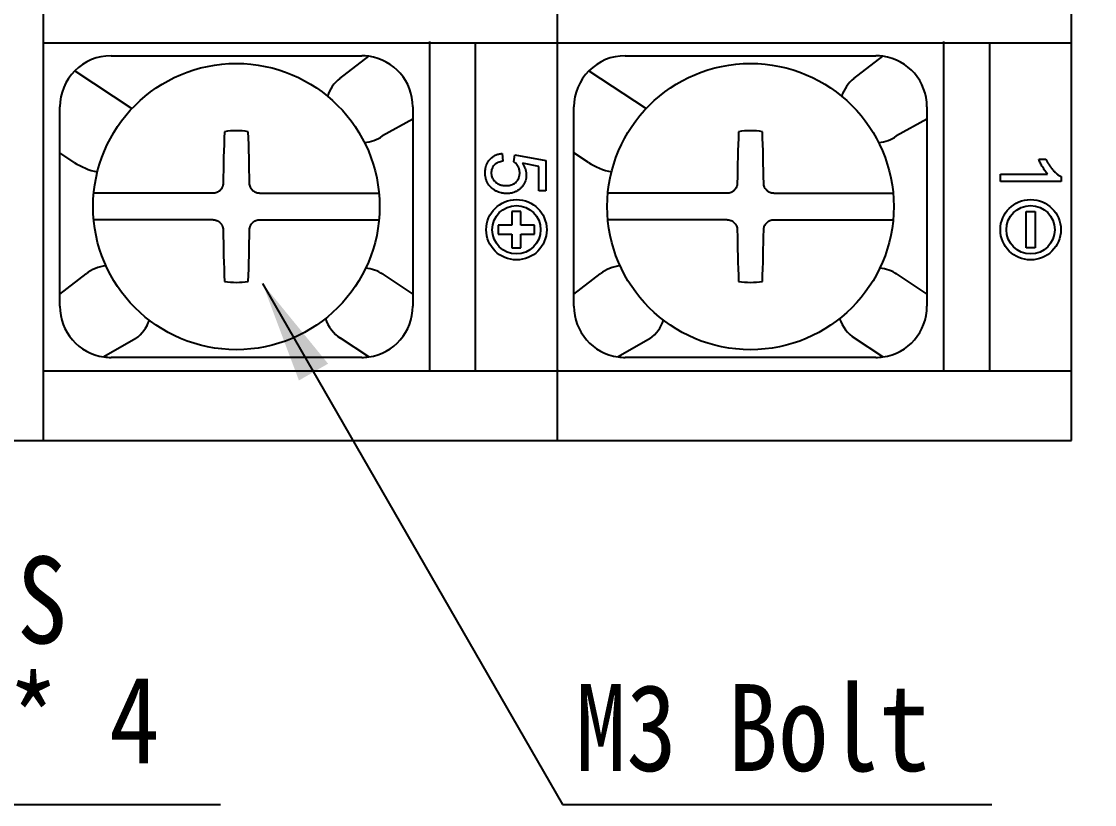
# Model space of a CAD drawing. Header units: millimetres. Extents: x 3555 to 3968, y -1583 to -1296.
# Drawn here: x 3705.1 to 3726.08, y -1439.29 to -1423.97 of the extents above; entities that cross this region are included whole.
import ezdxf

# ---------------------------------------------------------------- set-up
doc = ezdxf.new("R2010")
doc.units = ezdxf.units.MM
doc.styles.add('굴림', font='', dxfattribs={"width": 0.9})
doc.styles.get('굴림').set_extended_font_data('GulimChe')
doc.dimstyles.new('ISO-25', dxfattribs={"dimtxt": 1.7, "dimasz": 2, "dimexe": 1.25, "dimexo": 2, "dimtad": 1, "dimzin": 9, "dimdsep": 46, "dimtxsty": '굴림', "dimcen": 2.5, "dimclrd": 4, "dimclre": 4, "dimclrt": 4, "dimadec": 0, "dimazin": 0, "dimtfac": 1, "dimtmove": 0, "dimatfit": 3, "dimfxl": 1, "dimarcsym": 0})

# ---------------------------------------------------------------- blocks, each defined once
blk = doc.blocks.new('*D34')
at = {"color": 4, "lineweight": -2, "ltscale": 0.3, "transparency": 16777216}
for p, q in [((3735.729, -1404.173), (3739.94, -1404.173)), ((3738.69, -1426.173), (3738.69, -1406.173)), ((3727.629, -1428.173), (3739.94, -1428.173))]:
    blk.add_line(p, q, dxfattribs=at)
at = {"color": 4, "ltscale": 0.3, "transparency": 16777216}
for points in [[(3738.357, -1406.173), (3739.024, -1406.173), (3738.69, -1404.173)], [(3738.357, -1426.173), (3739.024, -1426.173), (3738.69, -1428.173)]]:
    blk.add_solid(points, dxfattribs=at)
at = {"layer": 'DEFPOINTS', "color": 0, "ltscale": 0.3, "transparency": 16777216}
for p in [(3733.729, -1404.173), (3738.69, -1404.173), (3725.629, -1428.173)]:
    blk.add_point(p, dxfattribs=at)
at = {"color": 4, "ltscale": 0.3, "transparency": 16777216, "insert": (3736.997, -1416.173), "char_height": 1.7, "attachment_point": 5, "rotation": 90, "style": '굴림'}
blk.add_mtext('24{\\W1;(중판취부 Hole)}', dxfattribs=at)
blk = doc.blocks.new('*D35')
at = {"color": 4, "lineweight": -2, "ltscale": 0.3, "transparency": 16777216}
for p, q in [((3734.379, -1400.173), (3743.44, -1400.173)), ((3742.19, -1430.173), (3742.19, -1402.173)), ((3727.629, -1432.173), (3743.44, -1432.173))]:
    blk.add_line(p, q, dxfattribs=at)
at = {"color": 4, "ltscale": 0.3, "transparency": 16777216}
for points in [[(3741.857, -1402.173), (3742.524, -1402.173), (3742.19, -1400.173)], [(3741.857, -1430.173), (3742.524, -1430.173), (3742.19, -1432.173)]]:
    blk.add_solid(points, dxfattribs=at)
at = {"layer": 'DEFPOINTS', "color": 0, "ltscale": 0.3, "transparency": 16777216}
for p in [(3732.379, -1400.173), (3742.19, -1400.173), (3725.629, -1432.173)]:
    blk.add_point(p, dxfattribs=at)
at = {"color": 4, "ltscale": 0.3, "transparency": 16777216, "insert": (3740.696, -1416.173), "char_height": 1.7, "attachment_point": 5, "rotation": 90, "style": '굴림'}
blk.add_mtext('32', dxfattribs=at)

msp = doc.modelspace()

# ---------------------------------------------------------------- linework, layer by layer
for p, q in [((3705.529, -1400.173), (3705.529, -1432.173)), ((3715.579, -1424.399), (3715.579, -1423.206)), ((3725.629, -1424.4), (3725.629, -1423.205)), ((3725.629, -1424.396), (3705.529, -1424.396)), ((3713.079, -1424.368), (3713.079, -1430.801)), ((3713.979, -1430.81), (3713.979, -1424.396)), ((3723.129, -1424.368), (3723.129, -1430.801)), ((3724.029, -1430.81), (3724.029, -1424.396)), ((3725.629, -1424.419), (3725.629, -1424.4)), ((3715.579, -1430.786), (3715.579, -1424.419)), ((3725.629, -1430.787), (3725.629, -1424.419)), ((3706.854, -1424.645), (3711.754, -1424.645)), ((3711.326, -1425.09), (3711.892, -1424.654)), ((3716.904, -1424.645), (3721.804, -1424.645)), ((3721.376, -1425.09), (3721.942, -1424.654)), ((3706.146, -1424.939), (3707.263, -1425.677)), ((3716.196, -1424.939), (3717.313, -1425.677)), ((3705.854, -1426.544), (3705.854, -1425.645)), ((3712.754, -1425.645), (3712.754, -1425.883)), ((3715.904, -1426.544), (3715.904, -1425.645)), ((3722.804, -1425.645), (3722.804, -1425.883)), ((3712.754, -1425.883), (3712.161, -1426.214)), ((3712.754, -1425.883), (3712.754, -1429.307)), ((3722.804, -1425.883), (3722.211, -1426.214)), ((3722.804, -1425.883), (3722.804, -1429.307)), ((3706.136, -1426.73), (3705.854, -1426.544)), ((3705.854, -1429.307), (3705.854, -1426.544)), ((3714.497, -1426.556), (3714.51, -1426.709)), ((3714.729, -1426.718), (3714.747, -1426.582)), ((3714.747, -1426.582), (3715.354, -1426.697)), ((3715.354, -1426.697), (3715.354, -1427.284)), ((3716.186, -1426.73), (3715.904, -1426.544)), ((3715.904, -1429.307), (3715.904, -1426.544)), ((3724.988, -1426.668), (3725.128, -1426.668)), ((3715.215, -1426.813), (3714.897, -1426.749)), ((3715.215, -1427.284), (3715.215, -1426.813)), ((3724.238, -1427.103), (3724.238, -1426.958)), ((3724.238, -1426.958), (3725.162, -1426.958)), ((3725.424, -1427.103), (3724.238, -1427.103)), ((3725.424, -1427.009), (3725.424, -1427.103)), ((3715.354, -1427.284), (3715.215, -1427.284)), ((3714.867, -1427.694), (3714.69, -1427.694)), ((3714.69, -1427.694), (3714.69, -1427.96)), ((3714.867, -1427.96), (3714.867, -1427.694)), ((3724.74, -1427.694), (3724.917, -1427.694)), ((3724.74, -1428.403), (3724.74, -1427.694)), ((3724.917, -1427.694), (3724.917, -1428.403)), ((3714.69, -1427.96), (3714.424, -1427.96)), ((3714.424, -1427.96), (3714.424, -1428.137)), ((3715.133, -1427.96), (3714.867, -1427.96)), ((3715.133, -1428.137), (3715.133, -1427.96)), ((3714.424, -1428.137), (3714.69, -1428.137)), ((3714.69, -1428.137), (3714.69, -1428.403)), ((3714.867, -1428.403), (3714.867, -1428.137)), ((3714.867, -1428.137), (3715.133, -1428.137)), ((3714.69, -1428.403), (3714.867, -1428.403)), ((3724.917, -1428.403), (3724.74, -1428.403)), ((3705.854, -1429.307), (3706.366, -1428.912)), ((3712.167, -1428.919), (3712.754, -1429.307)), ((3715.904, -1429.307), (3716.416, -1428.912)), ((3722.217, -1428.919), (3722.804, -1429.307)), ((3705.854, -1429.545), (3705.854, -1429.307)), ((3712.754, -1429.307), (3712.754, -1429.545)), ((3715.904, -1429.545), (3715.904, -1429.307)), ((3722.804, -1429.307), (3722.804, -1429.545)), ((3707.341, -1430.177), (3706.716, -1430.535)), ((3711.892, -1430.535), (3711.34, -1430.17)), ((3717.391, -1430.177), (3716.766, -1430.535)), ((3721.942, -1430.535), (3721.39, -1430.17)), ((3711.754, -1430.545), (3706.854, -1430.545)), ((3721.804, -1430.545), (3716.904, -1430.545)), ((3705.529, -1430.81), (3725.629, -1430.81)), ((3715.579, -1430.786), (3715.579, -1430.798)), ((3715.579, -1430.798), (3715.579, -1430.804)), ((3715.579, -1430.804), (3715.579, -1430.806)), ((3715.579, -1432.173), (3715.579, -1430.806)), ((3725.629, -1430.805), (3725.629, -1430.787)), ((3725.629, -1432.173), (3725.629, -1430.805)), ((3648.379, -1432.173), (3725.629, -1432.173))]:
    msp.add_line(p, q)
at = {"ltscale": 0.3}
for p, q in [((3708.848, -1427.336), (3706.516, -1427.336)), ((3709.759, -1427.336), (3712.092, -1427.336)), ((3718.898, -1427.336), (3716.566, -1427.336)), ((3719.809, -1427.336), (3722.142, -1427.336)), ((3708.848, -1427.853), (3706.516, -1427.853)), ((3709.759, -1427.853), (3712.092, -1427.853)), ((3718.898, -1427.853), (3716.566, -1427.853)), ((3719.809, -1427.853), (3722.142, -1427.853))]:
    msp.add_line(p, q, dxfattribs=at)
for centre, radius in [((3709.304, -1427.595), 2.8), ((3719.354, -1427.595), 2.8), ((3714.779, -1428.048), 0.591), ((3724.829, -1428.048), 0.591), ((3714.779, -1428.048), 0.473), ((3724.829, -1428.048), 0.473)]:
    msp.add_circle(centre, radius)
for centre, radius, start, end in [((3706.854, -1425.645), 1, 90, 135.0814), ((3711.754, -1425.645), 1, 82.0558, 90), ((3711.754, -1425.645), 1, 0, 82.0558), ((3716.904, -1425.645), 1, 90, 135.0814), ((3721.804, -1425.645), 1, 82.0558, 90), ((3721.804, -1425.645), 1, 0, 82.0558), ((3706.854, -1425.645), 1, 135.0814, 180), ((3716.904, -1425.645), 1, 135.0814, 180), ((3711.754, -1425.645), 0.7, 127.6139, 162.568), ((3721.804, -1425.645), 0.7, 127.6139, 162.568), ((3709.304, -1427.595), 1.483, 80.9605, 99.0395), ((3711.754, -1425.645), 0.7, 274.4638, 305.5396), ((3719.354, -1427.595), 1.483, 80.9605, 99.0395), ((3721.804, -1425.645), 0.7, 274.4638, 305.5396), ((3706.854, -1425.645), 1.301, 236.5346, 258.1574), ((3716.904, -1425.645), 1.301, 236.5346, 258.1574), ((3706.854, -1429.545), 0.799, 97.163, 127.6139), ((3711.754, -1429.545), 0.75, 56.5346, 84.0409), ((3716.904, -1429.545), 0.799, 97.163, 127.6139), ((3721.804, -1429.545), 0.75, 56.5346, 84.0409), ((3709.304, -1427.595), 1.483, 260.9605, 279.0395), ((3719.354, -1427.595), 1.483, 260.9605, 279.0395), ((3706.854, -1429.545), 1, 180, 262.0558), ((3711.754, -1429.545), 1, 277.9442, 0), ((3716.904, -1429.545), 1, 180, 262.0558), ((3721.804, -1429.545), 1, 277.9442, 0), ((3706.854, -1429.545), 0.799, 307.6139, 339.8732), ((3711.754, -1429.545), 0.75, 198.9259, 236.5346), ((3716.904, -1429.545), 0.799, 307.6139, 339.8732), ((3721.804, -1429.545), 0.75, 198.9259, 236.5346), ((3706.854, -1429.545), 1, 262.0558, 270), ((3711.754, -1429.545), 1, 270, 277.9442), ((3716.904, -1429.545), 1, 262.0558, 270), ((3721.804, -1429.545), 1, 270, 277.9442)]:
    msp.add_arc(centre, radius, start, end)
for centre, major_axis, start_param, end_param in [((3709.476, -1427.596), (0.039, 4.997), 1.273815, 1.479878), ((3709.132, -1427.596), (0.039, -4.997), 1.661715, 1.867778), ((3719.526, -1427.596), (0.039, 4.997), 1.273815, 1.479878), ((3719.182, -1427.596), (0.039, -4.997), 1.661715, 1.867778), ((3709.476, -1427.593), (-0.039, 4.997), 1.661715, 1.867778), ((3709.132, -1427.593), (-0.039, -4.997), 1.273815, 1.479878), ((3719.526, -1427.593), (-0.039, 4.997), 1.661715, 1.867778), ((3719.182, -1427.593), (-0.039, -4.997), 1.273815, 1.479878)]:
    msp.add_ellipse(centre, major_axis=major_axis, ratio=0.087156, start_param=start_param, end_param=end_param)
for points, knots in [([(3714.897, -1426.749), (3714.918, -1426.78), (3714.936, -1426.812), (3714.955, -1426.864), (3714.96, -1426.882), (3714.968, -1426.918), (3714.97, -1426.936), (3714.972, -1426.973), (3714.971, -1426.991), (3714.968, -1427.028), (3714.962, -1427.065), (3714.951, -1427.1), (3714.94, -1427.125), (3714.936, -1427.134), (3714.928, -1427.15), (3714.914, -1427.174), (3714.898, -1427.197), (3714.873, -1427.225), (3714.86, -1427.238), (3714.833, -1427.262), (3714.81, -1427.279), (3714.786, -1427.293), (3714.77, -1427.301), (3714.762, -1427.305), (3714.736, -1427.316), (3714.719, -1427.322), (3714.692, -1427.329), (3714.683, -1427.331), (3714.665, -1427.334), (3714.655, -1427.336), (3714.628, -1427.339), (3714.609, -1427.34), (3714.573, -1427.34), (3714.554, -1427.339), (3714.527, -1427.336), (3714.518, -1427.335), (3714.499, -1427.332), (3714.49, -1427.331), (3714.463, -1427.324), (3714.428, -1427.314), (3714.386, -1427.295), (3714.362, -1427.282), (3714.347, -1427.272), (3714.339, -1427.267), (3714.301, -1427.24), (3714.274, -1427.215), (3714.245, -1427.179), (3714.239, -1427.172), (3714.228, -1427.157), (3714.213, -1427.133), (3714.198, -1427.1), (3714.189, -1427.074), (3714.183, -1427.056), (3714.181, -1427.047), (3714.174, -1427.02), (3714.172, -1427.002), (3714.168, -1426.965), (3714.167, -1426.947), (3714.168, -1426.919), (3714.168, -1426.91), (3714.169, -1426.892), (3714.17, -1426.882), (3714.176, -1426.836), (3714.185, -1426.801), (3714.206, -1426.749), (3714.215, -1426.733), (3714.235, -1426.702), (3714.246, -1426.687), (3714.258, -1426.673)], [0, 0, 0, 0, 0.0625, 0.0625, 0.09375, 0.09375, 0.125, 0.125, 0.15625, 0.15625, 0.1875, 0.21875, 0.21875, 0.234375, 0.234375, 0.25, 0.28125, 0.28125, 0.3125, 0.3125, 0.34375, 0.359375, 0.359375, 0.375, 0.375, 0.40625, 0.40625, 0.421875, 0.421875, 0.4375, 0.4375, 0.46875, 0.46875, 0.5, 0.5, 0.515625, 0.515625, 0.53125, 0.53125, 0.5625, 0.59375, 0.609375, 0.609375, 0.625, 0.625, 0.6875, 0.6875, 0.703125, 0.703125, 0.71875, 0.75, 0.765625, 0.765625, 0.78125, 0.78125, 0.8125, 0.8125, 0.84375, 0.84375, 0.859375, 0.859375, 0.875, 0.875, 0.9375, 0.9375, 0.96875, 0.96875, 1, 1, 1, 1]), ([(3714.258, -1426.673), (3714.273, -1426.656), (3714.29, -1426.64), (3714.326, -1426.613), (3714.346, -1426.601), (3714.376, -1426.586), (3714.387, -1426.582), (3714.408, -1426.574), (3714.419, -1426.571), (3714.452, -1426.562), (3714.475, -1426.559), (3714.497, -1426.556)], [0, 0, 0, 0, 0.25, 0.25, 0.5, 0.5, 0.625, 0.625, 0.75, 0.75, 1, 1, 1, 1]), ([(3714.51, -1426.709), (3714.48, -1426.713), (3714.451, -1426.721), (3714.416, -1426.735), (3714.409, -1426.738), (3714.396, -1426.745), (3714.383, -1426.753), (3714.371, -1426.762), (3714.359, -1426.771), (3714.354, -1426.776), (3714.338, -1426.793), (3714.328, -1426.805), (3714.316, -1426.824), (3714.312, -1426.83), (3714.306, -1426.844), (3714.303, -1426.851), (3714.295, -1426.872), (3714.291, -1426.887), (3714.288, -1426.909), (3714.288, -1426.917), (3714.287, -1426.932), (3714.287, -1426.94), (3714.288, -1426.955), (3714.288, -1426.962), (3714.29, -1426.977), (3714.291, -1426.985), (3714.297, -1427.007), (3714.304, -1427.028), (3714.314, -1427.048), (3714.322, -1427.061), (3714.326, -1427.068), (3714.339, -1427.086), (3714.349, -1427.097), (3714.366, -1427.113), (3714.371, -1427.118), (3714.383, -1427.128), (3714.401, -1427.141), (3714.421, -1427.152), (3714.442, -1427.162), (3714.449, -1427.165), (3714.463, -1427.17), (3714.484, -1427.176), (3714.507, -1427.181), (3714.536, -1427.184), (3714.552, -1427.185), (3714.582, -1427.186), (3714.597, -1427.186), (3714.627, -1427.183), (3714.642, -1427.181), (3714.671, -1427.174), (3714.686, -1427.169), (3714.706, -1427.161), (3714.713, -1427.157), (3714.727, -1427.15), (3714.733, -1427.146), (3714.752, -1427.134), (3714.764, -1427.124), (3714.78, -1427.108), (3714.785, -1427.103), (3714.794, -1427.091), (3714.799, -1427.085), (3714.811, -1427.066), (3714.818, -1427.053), (3714.827, -1427.032), (3714.83, -1427.025), (3714.834, -1427.01), (3714.836, -1427.003), (3714.84, -1426.981), (3714.842, -1426.966), (3714.844, -1426.936), (3714.843, -1426.92), (3714.84, -1426.89), (3714.838, -1426.876), (3714.832, -1426.854), (3714.829, -1426.847), (3714.824, -1426.833), (3714.821, -1426.826), (3714.814, -1426.812), (3714.811, -1426.806), (3714.803, -1426.793), (3714.799, -1426.787), (3714.785, -1426.768), (3714.775, -1426.757), (3714.753, -1426.736), (3714.742, -1426.727), (3714.729, -1426.718)], [0, 0, 0, 0, 0.0625, 0.0625, 0.078125, 0.078125, 0.09375, 0.109375, 0.109375, 0.125, 0.125, 0.15625, 0.15625, 0.171875, 0.171875, 0.1875, 0.1875, 0.21875, 0.21875, 0.234375, 0.234375, 0.25, 0.25, 0.265625, 0.265625, 0.28125, 0.28125, 0.3125, 0.328125, 0.328125, 0.34375, 0.34375, 0.375, 0.375, 0.390625, 0.390625, 0.40625, 0.4375, 0.4375, 0.453125, 0.453125, 0.46875, 0.5, 0.5, 0.53125, 0.53125, 0.5625, 0.5625, 0.59375, 0.59375, 0.625, 0.625, 0.640625, 0.640625, 0.65625, 0.65625, 0.6875, 0.6875, 0.703125, 0.703125, 0.71875, 0.71875, 0.75, 0.75, 0.765625, 0.765625, 0.78125, 0.78125, 0.8125, 0.8125, 0.84375, 0.84375, 0.875, 0.875, 0.890625, 0.890625, 0.90625, 0.90625, 0.921875, 0.921875, 0.9375, 0.9375, 0.96875, 0.96875, 1, 1, 1, 1]), ([(3725.162, -1426.958), (3725.143, -1426.937), (3725.125, -1426.915), (3725.092, -1426.869), (3725.077, -1426.845), (3725.048, -1426.796), (3725.034, -1426.771), (3725.009, -1426.72), (3724.997, -1426.694), (3724.988, -1426.668)], [0, 0, 0, 0, 0.25, 0.25, 0.5, 0.5, 0.75, 0.75, 1, 1, 1, 1]), ([(3725.128, -1426.668), (3725.144, -1426.703), (3725.162, -1426.736), (3725.193, -1426.785), (3725.204, -1426.801), (3725.226, -1426.832), (3725.238, -1426.847), (3725.263, -1426.877), (3725.275, -1426.891), (3725.302, -1426.919), (3725.316, -1426.932), (3725.345, -1426.957), (3725.359, -1426.969), (3725.391, -1426.991), (3725.407, -1427.001), (3725.424, -1427.009)], [0, 0, 0, 0, 0.25, 0.25, 0.375, 0.375, 0.5, 0.5, 0.625, 0.625, 0.75, 0.75, 0.875, 0.875, 1, 1, 1, 1]), ([(3709.046, -1427.139), (3709.045, -1427.152), (3709.044, -1427.165), (3709.04, -1427.183), (3709.038, -1427.19), (3709.034, -1427.202), (3709.032, -1427.208), (3709.025, -1427.226), (3709.019, -1427.237), (3709.004, -1427.258), (3708.996, -1427.269), (3708.978, -1427.287), (3708.968, -1427.295), (3708.952, -1427.306), (3708.946, -1427.309), (3708.935, -1427.315), (3708.929, -1427.318), (3708.911, -1427.326), (3708.899, -1427.329), (3708.874, -1427.335), (3708.861, -1427.336), (3708.848, -1427.336)], [0, 0, 0, 0, 0.125, 0.125, 0.1875, 0.1875, 0.25, 0.25, 0.375, 0.375, 0.5, 0.5, 0.625, 0.625, 0.6875, 0.6875, 0.75, 0.75, 0.875, 0.875, 1, 1, 1, 1]), ([(3709.759, -1427.336), (3709.747, -1427.336), (3709.734, -1427.335), (3709.715, -1427.331), (3709.709, -1427.329), (3709.697, -1427.325), (3709.69, -1427.323), (3709.673, -1427.316), (3709.661, -1427.309), (3709.64, -1427.295), (3709.63, -1427.287), (3709.612, -1427.269), (3709.603, -1427.259), (3709.593, -1427.243), (3709.589, -1427.237), (3709.583, -1427.226), (3709.58, -1427.22), (3709.573, -1427.202), (3709.569, -1427.19), (3709.564, -1427.165), (3709.562, -1427.152), (3709.562, -1427.139)], [0, 0, 0, 0, 0.125, 0.125, 0.1875, 0.1875, 0.25, 0.25, 0.375, 0.375, 0.5, 0.5, 0.625, 0.625, 0.6875, 0.6875, 0.75, 0.75, 0.875, 0.875, 1, 1, 1, 1]), ([(3719.096, -1427.139), (3719.095, -1427.152), (3719.094, -1427.165), (3719.09, -1427.183), (3719.088, -1427.19), (3719.084, -1427.202), (3719.082, -1427.208), (3719.075, -1427.226), (3719.069, -1427.237), (3719.054, -1427.258), (3719.046, -1427.269), (3719.028, -1427.287), (3719.018, -1427.295), (3719.002, -1427.306), (3718.996, -1427.309), (3718.985, -1427.315), (3718.979, -1427.318), (3718.961, -1427.326), (3718.949, -1427.329), (3718.924, -1427.335), (3718.911, -1427.336), (3718.898, -1427.336)], [0, 0, 0, 0, 0.125, 0.125, 0.1875, 0.1875, 0.25, 0.25, 0.375, 0.375, 0.5, 0.5, 0.625, 0.625, 0.6875, 0.6875, 0.75, 0.75, 0.875, 0.875, 1, 1, 1, 1]), ([(3719.809, -1427.336), (3719.797, -1427.336), (3719.784, -1427.335), (3719.765, -1427.331), (3719.759, -1427.329), (3719.747, -1427.325), (3719.74, -1427.323), (3719.723, -1427.316), (3719.711, -1427.309), (3719.69, -1427.295), (3719.68, -1427.287), (3719.662, -1427.269), (3719.653, -1427.259), (3719.643, -1427.243), (3719.639, -1427.237), (3719.633, -1427.226), (3719.63, -1427.22), (3719.623, -1427.202), (3719.619, -1427.19), (3719.614, -1427.165), (3719.612, -1427.152), (3719.612, -1427.139)], [0, 0, 0, 0, 0.125, 0.125, 0.1875, 0.1875, 0.25, 0.25, 0.375, 0.375, 0.5, 0.5, 0.625, 0.625, 0.6875, 0.6875, 0.75, 0.75, 0.875, 0.875, 1, 1, 1, 1]), ([(3708.848, -1427.853), (3708.861, -1427.853), (3708.874, -1427.854), (3708.892, -1427.858), (3708.899, -1427.86), (3708.911, -1427.864), (3708.917, -1427.866), (3708.935, -1427.874), (3708.946, -1427.88), (3708.968, -1427.894), (3708.978, -1427.902), (3708.996, -1427.921), (3709.004, -1427.93), (3709.015, -1427.947), (3709.018, -1427.952), (3709.024, -1427.963), (3709.027, -1427.969), (3709.035, -1427.987), (3709.039, -1427.999), (3709.044, -1428.025), (3709.045, -1428.037), (3709.046, -1428.05)], [0, 0, 0, 0, 0.125, 0.125, 0.1875, 0.1875, 0.25, 0.25, 0.375, 0.375, 0.5, 0.5, 0.625, 0.625, 0.6875, 0.6875, 0.75, 0.75, 0.875, 0.875, 1, 1, 1, 1]), ([(3709.562, -1428.05), (3709.562, -1428.037), (3709.564, -1428.025), (3709.568, -1428.006), (3709.569, -1428), (3709.573, -1427.987), (3709.575, -1427.981), (3709.583, -1427.963), (3709.589, -1427.952), (3709.603, -1427.931), (3709.612, -1427.921), (3709.63, -1427.903), (3709.64, -1427.894), (3709.656, -1427.884), (3709.661, -1427.88), (3709.673, -1427.874), (3709.678, -1427.871), (3709.696, -1427.864), (3709.708, -1427.86), (3709.734, -1427.854), (3709.747, -1427.853), (3709.759, -1427.853)], [0, 0, 0, 0, 0.125, 0.125, 0.1875, 0.1875, 0.25, 0.25, 0.375, 0.375, 0.5, 0.5, 0.625, 0.625, 0.6875, 0.6875, 0.75, 0.75, 0.875, 0.875, 1, 1, 1, 1]), ([(3718.898, -1427.853), (3718.911, -1427.853), (3718.924, -1427.854), (3718.942, -1427.858), (3718.949, -1427.86), (3718.961, -1427.864), (3718.967, -1427.866), (3718.985, -1427.874), (3718.996, -1427.88), (3719.018, -1427.894), (3719.028, -1427.902), (3719.046, -1427.921), (3719.054, -1427.93), (3719.065, -1427.947), (3719.068, -1427.952), (3719.074, -1427.963), (3719.077, -1427.969), (3719.085, -1427.987), (3719.089, -1427.999), (3719.094, -1428.025), (3719.095, -1428.037), (3719.096, -1428.05)], [0, 0, 0, 0, 0.125, 0.125, 0.1875, 0.1875, 0.25, 0.25, 0.375, 0.375, 0.5, 0.5, 0.625, 0.625, 0.6875, 0.6875, 0.75, 0.75, 0.875, 0.875, 1, 1, 1, 1]), ([(3719.612, -1428.05), (3719.612, -1428.037), (3719.614, -1428.025), (3719.618, -1428.006), (3719.619, -1428), (3719.623, -1427.987), (3719.625, -1427.981), (3719.633, -1427.963), (3719.639, -1427.952), (3719.653, -1427.931), (3719.662, -1427.921), (3719.68, -1427.903), (3719.69, -1427.894), (3719.706, -1427.884), (3719.711, -1427.88), (3719.723, -1427.874), (3719.728, -1427.871), (3719.746, -1427.864), (3719.758, -1427.86), (3719.784, -1427.854), (3719.797, -1427.853), (3719.809, -1427.853)], [0, 0, 0, 0, 0.125, 0.125, 0.1875, 0.1875, 0.25, 0.25, 0.375, 0.375, 0.5, 0.5, 0.625, 0.625, 0.6875, 0.6875, 0.75, 0.75, 0.875, 0.875, 1, 1, 1, 1])]:
    msp.add_open_spline(points, degree=3, knots=knots)

# ---------------------------------------------------------------- texts
at = {"color": 4, "char_height": 1.7, "attachment_point": 7, "style": '굴림'}
for s, insert in [('PhotoMOS', (3698.091, -1436.167)), ('릴레이 * 4', (3698.091, -1438.667)), ('M3 Bolt', (3715.937, -1438.667))]:
    msp.add_mtext(s, dxfattribs=dict(at, insert=insert))

# ---------------------------------------------------------------- dimensions: what is measured, and where the dimension line sits
at = {"ltscale": 0.3}
dim = msp.add_linear_dim(base=(3742.19, -1400.173), p1=(3725.629, -1432.173), p2=(3732.379, -1400.173), angle=90, dimstyle='ISO-25', override={"dimasz": 2}, dxfattribs=at)
dim.commit()
dim.dimension.update_dxf_attribs({"geometry": '*D35', "text_midpoint": (3740.696, -1416.173)})
dim = msp.add_linear_dim(base=(3738.69, -1404.173), p1=(3725.629, -1428.173), p2=(3733.729, -1404.173), angle=90, text='<>{\\W1;(중판취부 Hole)}', dimstyle='ISO-25', override={"dimasz": 2}, dxfattribs=at)
dim.commit()
dim.dimension.update_dxf_attribs({"geometry": '*D34', "text_midpoint": (3736.997, -1416.173)})

# ---------------------------------------------------------------- leaders
for points in [[(3686.714, -1421.823), (3697.832, -1439.292), (3708.994, -1439.292)], [(3709.815, -1429.099), (3715.677, -1439.292), (3724.072, -1439.292)]]:
    msp.add_leader(points, dimstyle='ISO-25', override={"dimasz": 2}, dxfattribs=at)

doc.saveas('drawing.dxf')
